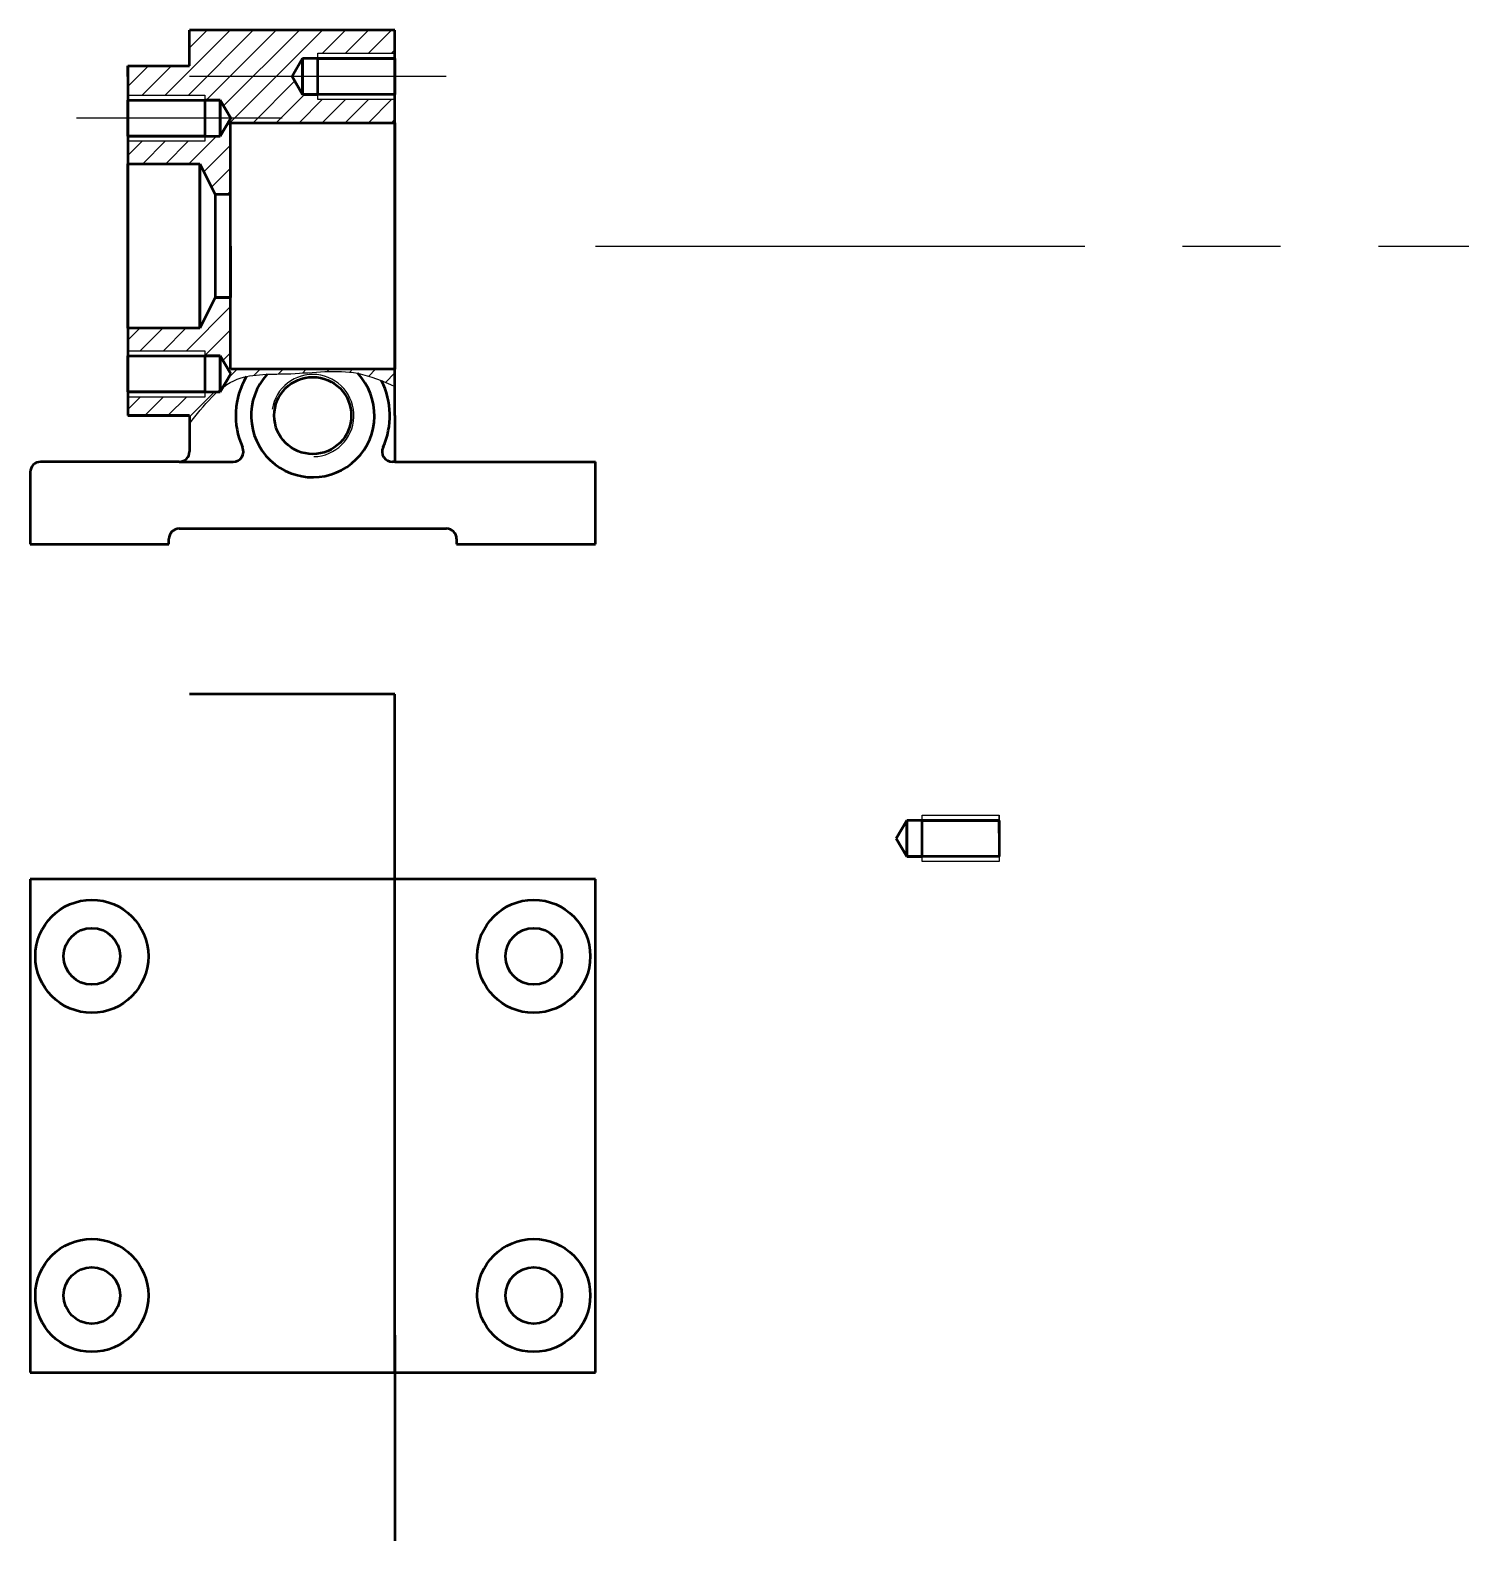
# Model space of a CAD drawing. Header units: millimetres. Extents: x 96 to 4157, y -1988 to 195.
# Drawn here: x 2269.6 to 2549.6, y -111 to 183 of the extents above; entities that cross this region are included whole.
import ezdxf

# ---------------------------------------------------------------- set-up
doc = ezdxf.new("R2010")
doc.units = ezdxf.units.MM
doc.header["$LTSCALE"] = 1.5
doc.linetypes.add('CENTERX2', pattern=[101.6, 63.5, -12.7, 12.7, -12.7])
doc.layers.add('点划线', color=7, linetype='CENTERX2')
doc.layers.add('细实线', color=7, linetype='Continuous')
doc.layers.add('粗实线', color=7, linetype='Continuous', lineweight=50)

msp = doc.modelspace()

# ---------------------------------------------------------------- hatches: boundary and pattern name
at = {"layer": '细实线'}
h = msp.add_hatch(dxfattribs=at)
h.set_pattern_fill('ANSI31', color=256)
h.set_pattern_definition([(45, (721.091, 535.2285), (-2.245064, 2.245064), [])])
h.paths.add_polyline_path([(2300.648, 182.971), (2300.648, 176.045), (2288.648, 176.045), (2288.648, 173.941), (2288.648, 170.346), (2303.648, 170.346), (2303.648, 169.346), (2306.648, 169.346), (2308.669, 165.846), (2306.648, 162.346), (2303.648, 162.346), (2303.648, 161.346), (2288.648, 161.346), (2288.648, 156.971), (2302.648, 156.971), (2305.648, 150.971), (2308.648, 150.971), (2308.648, 164.971), (2340.648, 164.971), (2340.648, 169.471), (2325.648, 169.471), (2325.648, 170.471), (2322.648, 170.471), (2320.627, 173.971), (2322.648, 177.471), (2325.648, 177.471), (2325.648, 178.471), (2340.648, 178.471), (2340.648, 182.971)])
edge = h.paths.add_edge_path()
edge.add_line((2308.648, 130.971), (2305.648, 130.971))
edge.add_line((2305.648, 130.971), (2302.648, 124.971))
edge.add_line((2302.648, 124.971), (2288.648, 124.971))
edge.add_line((2288.648, 124.971), (2288.648, 120.578))
edge.add_line((2288.648, 120.578), (2303.648, 120.578))
edge.add_line((2303.648, 120.578), (2303.648, 119.578))
edge.add_line((2303.648, 119.578), (2306.648, 119.578))
edge.add_line((2306.648, 119.578), (2308.669, 116.078))
edge.add_line((2308.669, 116.078), (2307.145, 113.439))
edge.add_spline(control_points=[(2307.145, 113.439), (2308.025, 114.092), (2311.817, 116.305), (2321.361, 115.682), (2331.789, 117.464), (2338.249, 114.666), (2340.648, 113.628)], knot_values=[9.3055347, 9.3055347, 9.3055347, 9.3055347, 12.696893, 23.1499453, 36.1911894, 43.89256, 43.89256, 43.89256, 43.89256], degree=3, periodic=0)
edge.add_line((2340.648, 113.628), (2340.648, 116.971))
edge.add_line((2340.648, 116.971), (2308.648, 116.971))
edge.add_line((2308.648, 116.971), (2308.648, 130.971))
edge = h.paths.add_edge_path()
edge.add_line((2288.648, 111.578), (2288.648, 107.971))
edge.add_line((2288.648, 107.971), (2300.648, 107.971))
edge.add_line((2300.648, 107.971), (2300.648, 106.383))
edge.add_spline(control_points=[(2300.648, 106.383), (2302.383, 108.619), (2304.119, 110.856), (2306.082, 112.578)], knot_values=[0, 0, 0, 0, 7.9087344, 7.9087344, 7.9087344, 7.9087344], degree=3, periodic=0)
edge.add_line((2306.082, 112.578), (2303.648, 112.578))
edge.add_line((2303.648, 112.578), (2303.648, 111.578))
edge.add_line((2303.648, 111.578), (2288.648, 111.578))

# ---------------------------------------------------------------- linework, layer by layer
at = {"layer": '点划线'}
for p, q in [((2350.627, 173.971), (2300.627, 173.971)), ((2318.669, 165.846), (2278.669, 165.846)), ((2379.648, 140.971), (2549.648, 140.971))]:
    msp.add_line(p, q, dxfattribs=at)
at = {"layer": '粗实线'}
for p, q in [((2340.648, 182.971), (2300.648, 182.971)), ((2300.648, 176.045), (2300.648, 182.971)), ((2340.648, 173.971), (2340.648, 182.971)), ((2322.648, 177.471), (2320.627, 173.971)), ((2337.648, 177.471), (2322.648, 177.471)), ((2322.648, 177.471), (2322.648, 170.471)), ((2322.648, 170.471), (2322.648, 177.471)), ((2325.648, 170.471), (2325.648, 177.471)), ((2325.648, 177.471), (2340.648, 177.471)), ((2340.648, 177.471), (2337.648, 177.471)), ((2340.648, 174.971), (2340.648, 177.471)), ((2340.648, 177.471), (2340.648, 170.471)), ((2288.648, 176.045), (2288.648, 173.941)), ((2288.648, 173.941), (2288.648, 176.045)), ((2288.648, 176.045), (2300.648, 176.045)), ((2288.648, 173.971), (2288.648, 107.971)), ((2322.648, 170.471), (2320.627, 173.971)), ((2320.627, 173.971), (2322.648, 170.471)), ((2340.648, 107.971), (2340.648, 173.971)), ((2288.648, 162.346), (2288.648, 169.346)), ((2288.648, 169.346), (2303.648, 169.346)), ((2303.648, 169.346), (2303.648, 162.346)), ((2306.648, 169.346), (2303.648, 169.346)), ((2303.648, 169.346), (2306.648, 169.346)), ((2306.648, 162.346), (2306.648, 169.346)), ((2306.648, 169.346), (2308.669, 165.846)), ((2308.669, 165.846), (2306.648, 169.346)), ((2306.648, 169.346), (2306.648, 162.346)), ((2322.648, 170.471), (2325.648, 170.471)), ((2325.648, 170.471), (2322.648, 170.471)), ((2340.648, 170.471), (2325.648, 170.471)), ((2288.648, 164.846), (2288.648, 162.346)), ((2306.648, 162.346), (2308.669, 165.846)), ((2308.648, 140.971), (2308.648, 164.971)), ((2308.648, 164.971), (2340.648, 164.971)), ((2340.648, 164.971), (2340.648, 116.971)), ((2303.648, 162.346), (2288.648, 162.346)), ((2288.648, 162.346), (2291.648, 162.346)), ((2291.648, 162.346), (2306.648, 162.346)), ((2288.648, 124.971), (2288.648, 156.971)), ((2288.648, 156.971), (2302.648, 156.971)), ((2302.648, 156.971), (2302.648, 140.971)), ((2302.648, 124.971), (2302.648, 156.971)), ((2302.648, 156.971), (2305.648, 150.971)), ((2308.648, 150.971), (2305.648, 150.971)), ((2305.648, 150.971), (2305.648, 130.971)), ((2308.648, 130.971), (2308.648, 150.971)), ((2302.648, 140.971), (2302.648, 124.971)), ((2308.648, 140.971), (2308.648, 130.971)), ((2305.648, 130.971), (2302.648, 124.971)), ((2305.648, 130.971), (2308.648, 130.971)), ((2308.648, 130.971), (2305.648, 130.971)), ((2308.648, 116.971), (2308.648, 130.971)), ((2302.648, 124.971), (2288.648, 124.971)), ((2288.648, 112.578), (2288.648, 119.578)), ((2288.648, 119.578), (2303.648, 119.578)), ((2303.648, 119.578), (2303.648, 112.578)), ((2306.648, 119.578), (2303.648, 119.578)), ((2303.648, 119.578), (2306.648, 119.578)), ((2306.648, 112.578), (2306.648, 119.578)), ((2306.648, 119.578), (2308.669, 116.078)), ((2308.669, 116.078), (2306.648, 119.578)), ((2306.648, 119.578), (2306.648, 112.578)), ((2288.648, 115.078), (2288.648, 112.578)), ((2306.648, 112.578), (2308.669, 116.078)), ((2340.648, 116.971), (2308.648, 116.971)), ((2303.648, 112.578), (2288.648, 112.578)), ((2288.648, 112.578), (2291.648, 112.578)), ((2291.648, 112.578), (2306.648, 112.578)), ((2288.648, 107.971), (2300.648, 107.971)), ((2300.648, 107.971), (2288.648, 107.971)), ((2300.648, 107.971), (2289.648, 107.971)), ((2300.648, 107.971), (2300.648, 100.971)), ((2340.648, 107.971), (2340.648, 98.971)), ((2298.648, 98.971), (2271.648, 98.971)), ((2298.648, 98.971), (2309.156, 98.971)), ((2340.648, 98.971), (2340.14, 98.971)), ((2340.648, 98.971), (2379.648, 98.971)), ((2379.648, 82.971), (2379.648, 98.971)), ((2379.648, 82.971), (2379.648, 98.971)), ((2269.648, 96.971), (2269.648, 82.971)), ((2298.648, 85.971), (2350.648, 85.971)), ((2269.648, 82.971), (2296.648, 82.971)), ((2296.648, 82.971), (2296.648, 83.971)), ((2352.648, 83.971), (2352.648, 82.971)), ((2352.648, 82.971), (2379.648, 82.971)), ((2340.648, 53.723), (2300.648, 53.723)), ((2340.648, -78.277), (2340.648, 53.723)), ((2440.247, 29.176), (2438.226, 25.676)), ((2455.247, 29.176), (2440.247, 29.176)), ((2440.247, 29.176), (2440.247, 22.176)), ((2440.247, 22.176), (2440.247, 29.176)), ((2443.247, 22.176), (2443.247, 29.176)), ((2443.247, 29.176), (2458.247, 29.176)), ((2458.247, 29.176), (2455.247, 29.176)), ((2458.247, 26.676), (2458.247, 29.176)), ((2458.247, 29.176), (2458.247, 22.176)), ((2440.247, 22.176), (2438.226, 25.676)), ((2438.226, 25.676), (2440.247, 22.176)), ((2440.247, 22.176), (2443.247, 22.176)), ((2443.247, 22.176), (2440.247, 22.176)), ((2458.247, 22.176), (2443.247, 22.176)), ((2269.648, 17.723), (2269.648, -78.277)), ((2379.648, 17.723), (2269.648, 17.723)), ((2379.648, -78.277), (2379.648, 17.723)), ((2340.648, -71.029), (2340.648, -111.029)), ((2269.648, -78.277), (2379.648, -78.277))]:
    msp.add_line(p, q, dxfattribs=at)
for centre, radius in [((2324.648, 107.971), 7.5), ((2281.648, 2.723), 11), ((2367.648, 2.723), 11), ((2281.648, 2.723), 5.5), ((2367.648, 2.723), 5.5), ((2281.648, -63.277), 11), ((2367.648, -63.277), 11), ((2281.648, -63.277), 5.5), ((2367.648, -63.277), 5.5)]:
    msp.add_circle(centre, radius, dxfattribs=at)
for centre, radius, start, end in [((2324.648, 107.971), 15, 149.64007, 204.31574), ((2324.648, 107.971), 12, 137.93321, 43.25993), ((2324.648, 107.971), 15, 335.68426, 26.78283), ((2298.648, 100.971), 2, 270, 0), ((2309.156, 100.971), 2, 270, 24.31574), ((2340.14, 100.971), 2, 155.68426, 270), ((2271.648, 96.971), 2, 90, 180), ((2298.648, 83.971), 2, 90, 180), ((2350.648, 83.971), 2, 0, 90)]:
    msp.add_arc(centre, radius, start, end, dxfattribs=at)
at = {"layer": '细实线'}
for p, q in [((2325.648, 169.471), (2325.648, 178.471)), ((2325.648, 178.471), (2340.648, 178.471)), ((2340.648, 177.471), (2340.648, 178.471)), ((2340.648, 178.471), (2340.648, 170.471)), ((2288.648, 169.346), (2288.648, 170.346)), ((2288.648, 170.346), (2303.648, 170.346)), ((2288.648, 161.346), (2288.648, 169.346)), ((2303.648, 170.346), (2303.648, 161.346)), ((2340.648, 169.471), (2325.648, 169.471)), ((2340.648, 170.471), (2340.648, 169.471)), ((2288.648, 162.346), (2288.648, 161.346)), ((2303.648, 161.346), (2288.648, 161.346)), ((2288.648, 119.578), (2288.648, 120.578)), ((2288.648, 120.578), (2303.648, 120.578)), ((2303.648, 120.578), (2303.648, 111.578)), ((2288.648, 111.578), (2288.648, 119.578)), ((2288.648, 112.578), (2288.648, 111.578)), ((2303.648, 111.578), (2288.648, 111.578)), ((2443.247, 21.176), (2443.247, 30.176)), ((2443.247, 30.176), (2458.247, 30.176)), ((2458.247, 29.176), (2458.247, 30.176)), ((2458.247, 30.176), (2458.247, 22.176)), ((2458.247, 21.176), (2443.247, 21.176)), ((2458.247, 22.176), (2458.247, 21.176))]:
    msp.add_line(p, q, dxfattribs=at)
msp.add_arc((2324.648, 107.971), 8, 271.28458, 171.05004, dxfattribs=at)
msp.add_spline([(2300.648, 106.383), (2309.95, 115.025), (2320.346, 116.116), (2333.387, 116.195), (2340.648, 113.628)], degree=3, dxfattribs=at)

doc.saveas('drawing.dxf')
